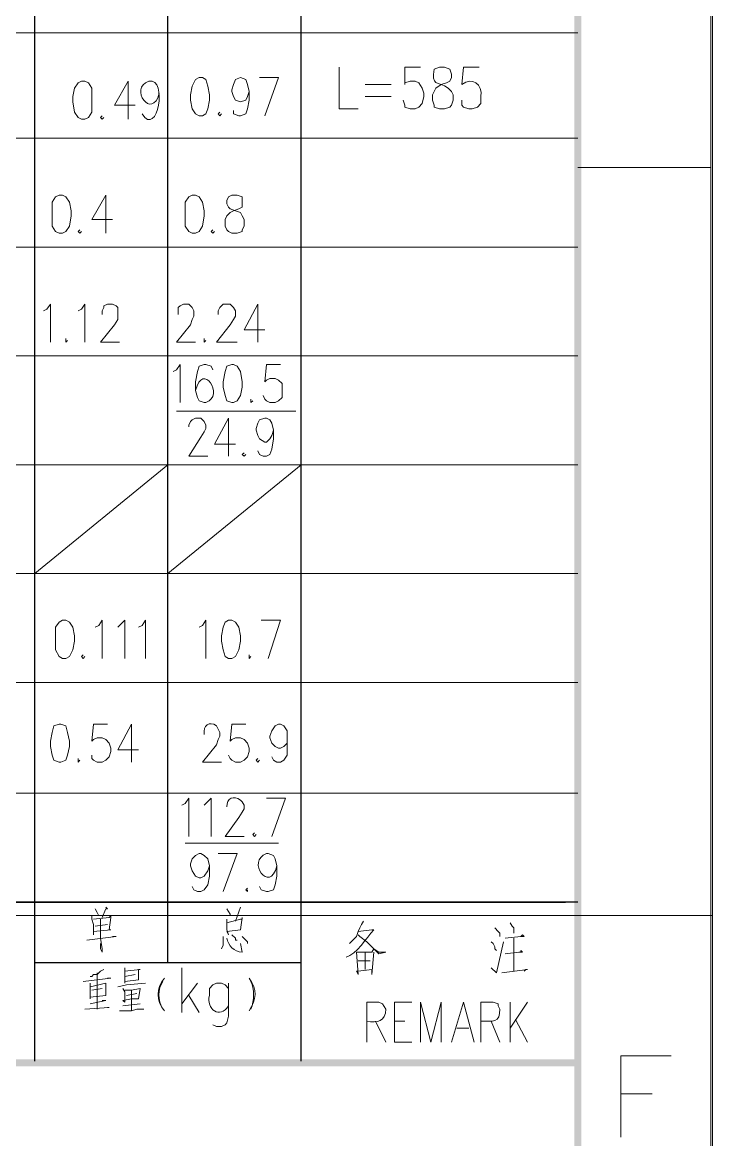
# Model space of a CAD drawing. Header units: millimetres. Extents: x 0 to 825, y 0 to 1167.
# Drawn here: x 752.7 to 824.5, y 93.5 to 209.8 of the extents above; entities that cross this region are included whole.
import ezdxf

# ---------------------------------------------------------------- set-up
doc = ezdxf.new("R2010")
doc.units = ezdxf.units.MM
doc.layers.add('1', color=7, linetype='Continuous')

msp = doc.modelspace()

# ---------------------------------------------------------------- hatches: boundary and pattern name
h = msp.add_hatch(color=0)
h.dxf.hatch_style = 2
h.paths.add_polyline_path([(810.861732, 13.821732), (810.141732, 1152.501732), (810.861732, 1153.221732)])
h = msp.add_hatch(color=0)
h.dxf.hatch_style = 2
h.paths.add_polyline_path([(810.141732, 14.541732), (810.861732, 13.821732), (810.141732, 1152.501732)])
h = msp.add_hatch(color=0)
h.dxf.hatch_style = 2
h.paths.add_polyline_path([(810.861732, 101.841732), (561.201732, 101.121732), (560.481732, 101.841732)])
h = msp.add_hatch(color=0)
h.dxf.hatch_style = 2
h.paths.add_polyline_path([(810.141732, 101.121732), (810.861732, 101.841732), (561.201732, 101.121732)])
h = msp.add_hatch(color=0)
h.dxf.hatch_style = 2
h.paths.add_polyline_path([(810.861732, 13.821732), (810.141732, 101.121732), (810.861732, 101.841732)])
h = msp.add_hatch(color=0)
h.dxf.hatch_style = 2
h.paths.add_polyline_path([(810.141732, 14.541732), (810.861732, 13.821732), (810.141732, 101.121732)])

# ---------------------------------------------------------------- linework, layer by layer
at = {"layer": '1', "color": 0, "lineweight": 9}
for points in [[(0.321732, 0.321732), (824.361732, 0.321732), (824.361732, 1166.721732), (0.321732, 1166.721732), (0.321732, 0.321732)], [(560.841732, 208.761732), (810.501732, 208.761732)], [(785.661732, 205.161732), (785.661732, 200.841732), (787.641732, 200.841732)], [(794.121732, 205.161732), (792.501732, 205.161732), (792.501732, 203.361732), (792.501732, 203.541732), (793.041732, 203.721732), (793.581732, 203.721732), (793.941732, 203.541732), (794.301732, 203.001732), (794.481732, 202.461732), (794.481732, 202.101732), (794.301732, 201.381732), (793.941732, 201.021732), (793.581732, 200.841732), (793.041732, 200.841732), (792.501732, 201.021732), (792.501732, 201.201732), (792.321732, 201.741732)], [(758.841732, 203.721732), (758.481732, 203.541732), (758.121732, 203.001732), (757.941732, 202.101732), (757.941732, 201.561732), (758.121732, 200.481732), (758.481732, 199.941732), (758.841732, 199.761732), (759.201732, 199.761732), (759.561732, 199.941732), (759.921732, 200.481732), (759.921732, 201.561732), (759.921732, 202.101732), (759.921732, 203.001732), (759.561732, 203.541732), (759.201732, 203.721732), (758.841732, 203.721732)], [(763.701732, 203.721732), (762.261732, 201.201732), (764.421732, 201.201732)], [(763.701732, 203.721732), (763.701732, 199.761732)], [(771.081732, 204.081732), (770.721732, 203.901732), (770.361732, 203.181732), (770.181732, 202.281732), (770.181732, 201.741732), (770.361732, 200.841732), (770.721732, 200.301732), (771.081732, 200.121732), (771.441732, 200.121732), (771.801732, 200.301732), (771.981732, 200.841732), (772.161732, 201.741732), (772.161732, 202.281732), (771.981732, 203.181732), (771.801732, 203.901732), (771.441732, 204.081732), (771.081732, 204.081732)], [(776.301732, 202.641732), (776.121732, 202.101732), (775.941732, 201.741732), (775.401732, 201.561732), (775.401732, 201.561732), (774.861732, 201.741732), (774.681732, 202.101732), (774.501732, 202.641732), (774.501732, 202.821732), (774.681732, 203.361732), (774.861732, 203.901732), (775.401732, 204.081732), (775.401732, 204.081732), (775.941732, 203.901732), (776.121732, 203.361732), (776.301732, 202.641732), (776.301732, 201.741732), (776.121732, 200.841732), (775.941732, 200.301732), (775.401732, 200.121732), (775.221732, 200.121732), (774.681732, 200.301732), (774.681732, 200.661732)], [(777.381732, 204.081732), (779.361732, 204.081732), (777.921732, 200.121732)], [(788.361732, 203.361732), (791.061732, 203.361732)], [(788.361732, 202.101732), (791.061732, 202.101732)], [(773.241732, 200.481732), (773.061732, 200.301732), (773.241732, 200.121732), (773.421732, 200.301732)], [(761.001732, 200.121732), (760.821732, 199.941732), (761.001732, 199.761732), (761.181732, 199.941732)], [(810.501732, 197.781732), (560.841732, 197.781732), (810.501732, 197.781732)], [(824.361732, 194.721732), (810.501732, 194.721732)], [(756.501732, 191.841732), (756.141732, 191.661732), (755.781732, 191.121732), (755.781732, 190.221732), (755.781732, 189.681732), (755.781732, 188.601732), (756.141732, 188.061732), (756.501732, 187.881732), (756.861732, 187.881732), (757.221732, 188.061732), (757.581732, 188.601732), (757.761732, 189.681732), (757.761732, 190.221732), (757.581732, 191.121732), (757.221732, 191.661732), (756.861732, 191.841732), (756.501732, 191.841732)], [(761.361732, 191.841732), (759.921732, 189.321732), (762.081732, 189.321732)], [(761.361732, 191.841732), (761.361732, 187.881732)], [(770.361732, 191.841732), (770.001732, 191.661732), (769.641732, 191.121732), (769.641732, 190.221732), (769.641732, 189.681732), (769.641732, 188.601732), (770.001732, 188.061732), (770.361732, 187.881732), (770.721732, 187.881732), (771.081732, 188.061732), (771.441732, 188.601732), (771.621732, 189.681732), (771.621732, 190.221732), (771.441732, 191.121732), (771.081732, 191.661732), (770.721732, 191.841732), (770.361732, 191.841732)], [(774.501732, 191.841732), (774.141732, 191.661732), (773.961732, 191.301732), (773.961732, 190.941732), (774.141732, 190.581732), (774.321732, 190.401732), (774.861732, 190.221732), (775.401732, 190.041732), (775.581732, 189.681732), (775.761732, 189.321732), (775.761732, 188.601732), (775.581732, 188.241732), (775.581732, 188.061732), (775.041732, 187.881732), (774.501732, 187.881732), (774.141732, 188.061732), (773.961732, 188.241732), (773.781732, 188.601732), (773.781732, 189.321732), (773.961732, 189.681732), (774.321732, 190.041732), (774.681732, 190.221732), (775.221732, 190.401732), (775.581732, 190.581732), (775.581732, 190.941732), (775.581732, 191.301732), (775.581732, 191.661732), (775.041732, 191.841732), (774.501732, 191.841732)], [(758.661732, 188.241732), (758.481732, 188.061732), (758.661732, 187.881732), (758.841732, 188.061732)], [(772.521732, 188.241732), (772.341732, 188.061732), (772.521732, 187.881732), (772.701732, 188.061732)], [(810.501732, 186.441732), (560.841732, 186.441732)], [(754.881732, 179.781732), (755.241732, 179.961732), (755.601732, 180.501732), (755.601732, 176.541732)], [(758.481732, 179.781732), (758.841732, 179.961732), (759.201732, 180.501732), (759.201732, 176.541732)], [(761.001732, 179.421732), (761.001732, 179.781732), (761.181732, 180.141732), (761.181732, 180.321732), (761.541732, 180.501732), (762.081732, 180.501732), (762.441732, 180.321732), (762.621732, 180.141732), (762.621732, 179.781732), (762.621732, 179.241732), (762.621732, 178.881732), (762.261732, 178.341732), (760.821732, 176.541732), (762.801732, 176.541732)], [(768.921732, 179.421732), (768.921732, 179.781732), (768.921732, 180.141732), (769.101732, 180.321732), (769.461732, 180.501732), (770.001732, 180.501732), (770.181732, 180.321732), (770.361732, 180.141732), (770.541732, 179.781732), (770.541732, 179.241732), (770.361732, 178.881732), (770.181732, 178.341732), (768.741732, 176.541732), (770.721732, 176.541732)], [(773.061732, 179.421732), (773.061732, 179.781732), (773.241732, 180.141732), (773.421732, 180.321732), (773.601732, 180.501732), (774.321732, 180.501732), (774.501732, 180.321732), (774.681732, 180.141732), (774.861732, 179.781732), (774.861732, 179.241732), (774.681732, 178.881732), (774.321732, 178.341732), (772.881732, 176.541732), (775.041732, 176.541732)], [(777.201732, 180.501732), (775.761732, 177.801732), (777.921732, 177.801732)], [(777.201732, 180.501732), (777.201732, 176.541732)], [(757.221732, 176.901732), (757.221732, 176.721732), (757.221732, 176.541732), (757.401732, 176.721732)], [(771.621732, 176.901732), (771.621732, 176.721732), (771.621732, 176.541732), (771.801732, 176.721732)], [(810.501732, 175.101732), (560.841732, 175.101732)], [(768.381732, 173.481732), (768.741732, 173.661732), (769.101732, 174.201732), (769.101732, 170.241732)], [(774.501732, 174.201732), (773.961732, 174.021732), (773.781732, 173.481732), (773.601732, 172.401732), (773.601732, 171.861732), (773.781732, 170.961732), (773.961732, 170.421732), (774.501732, 170.241732), (774.681732, 170.241732), (775.041732, 170.421732), (775.401732, 170.961732), (775.581732, 171.861732), (775.581732, 172.401732), (775.401732, 173.481732), (775.041732, 174.021732), (774.681732, 174.201732), (774.501732, 174.201732)], [(779.541732, 174.201732), (778.101732, 174.201732), (777.921732, 172.401732), (778.101732, 172.581732), (778.461732, 172.761732), (779.001732, 172.761732), (779.361732, 172.581732), (779.721732, 172.221732), (779.721732, 171.681732), (779.721732, 171.321732), (779.721732, 170.781732), (779.361732, 170.421732), (779.001732, 170.241732), (778.461732, 170.241732), (778.101732, 170.421732), (777.921732, 170.601732), (777.741732, 170.961732)], [(776.481732, 170.601732), (776.481732, 170.421732), (776.481732, 170.241732), (776.661732, 170.421732)], [(768.741732, 169.341732), (781.161732, 169.341732)], [(770.001732, 167.721732), (770.001732, 167.901732), (770.181732, 168.261732), (770.361732, 168.441732), (770.721732, 168.621732), (771.261732, 168.621732), (771.441732, 168.441732), (771.621732, 168.261732), (771.801732, 167.901732), (771.801732, 167.541732), (771.621732, 167.181732), (771.261732, 166.641732), (770.001732, 164.661732), (771.981732, 164.661732)], [(774.141732, 168.621732), (772.701732, 165.921732), (774.861732, 165.921732)], [(774.141732, 168.621732), (774.141732, 164.661732)], [(778.821732, 167.361732), (778.641732, 166.821732), (778.461732, 166.461732), (778.101732, 166.101732), (777.921732, 166.101732), (777.381732, 166.461732), (777.201732, 166.821732), (777.021732, 167.361732), (777.021732, 167.541732), (777.201732, 168.081732), (777.381732, 168.441732), (777.921732, 168.621732), (778.101732, 168.621732), (778.461732, 168.441732), (778.641732, 168.081732), (778.821732, 167.361732), (778.821732, 166.461732), (778.641732, 165.381732), (778.461732, 164.841732), (778.101732, 164.661732), (777.741732, 164.661732), (777.381732, 164.841732), (777.201732, 165.201732)], [(775.761732, 165.021732), (775.581732, 164.841732), (775.761732, 164.661732), (775.941732, 164.841732)], [(810.501732, 163.761732), (560.841732, 163.761732)], [(753.981732, 152.421732), (767.841732, 163.761732)], [(767.841732, 152.421732), (781.701732, 163.761732)], [(810.501732, 152.421732), (560.841732, 152.421732)], [(756.861732, 147.561732), (756.501732, 147.381732), (756.141732, 146.841732), (756.141732, 145.941732), (756.141732, 145.401732), (756.141732, 144.501732), (756.501732, 143.781732), (756.861732, 143.601732), (757.221732, 143.601732), (757.581732, 143.781732), (757.941732, 144.501732), (758.121732, 145.401732), (758.121732, 145.941732), (757.941732, 146.841732), (757.581732, 147.381732), (757.221732, 147.561732), (756.861732, 147.561732)], [(760.281732, 146.841732), (760.641732, 147.021732), (761.001732, 147.561732), (761.001732, 143.601732)], [(762.621732, 146.841732), (762.801732, 147.021732), (763.341732, 147.561732), (763.341732, 143.601732)], [(764.781732, 146.841732), (765.141732, 147.021732), (765.501732, 147.561732), (765.501732, 143.601732)], [(771.081732, 146.841732), (771.441732, 147.021732), (771.801732, 147.561732), (771.801732, 143.601732)], [(774.141732, 147.561732), (773.781732, 147.381732), (773.601732, 146.841732), (773.421732, 145.941732), (773.421732, 145.401732), (773.601732, 144.501732), (773.781732, 143.781732), (774.141732, 143.601732), (774.501732, 143.601732), (774.861732, 143.781732), (775.221732, 144.501732), (775.401732, 145.401732), (775.401732, 145.941732), (775.221732, 146.841732), (774.861732, 147.381732), (774.501732, 147.561732), (774.141732, 147.561732)], [(777.561732, 147.561732), (779.541732, 147.561732), (778.281732, 143.601732)], [(759.021732, 143.961732), (758.841732, 143.781732), (759.021732, 143.601732), (759.201732, 143.781732)], [(776.301732, 143.961732), (776.301732, 143.781732), (776.301732, 143.601732), (776.481732, 143.781732)], [(810.501732, 141.081732), (560.841732, 141.081732)], [(756.501732, 136.761732), (755.961732, 136.581732), (755.781732, 135.861732), (755.601732, 134.961732), (755.601732, 134.421732), (755.781732, 133.521732), (755.961732, 132.981732), (756.501732, 132.801732), (756.681732, 132.801732), (757.221732, 132.981732), (757.401732, 133.521732), (757.581732, 134.421732), (757.581732, 134.961732), (757.401732, 135.861732), (757.221732, 136.581732), (756.681732, 136.761732), (756.501732, 136.761732)], [(761.541732, 136.761732), (760.101732, 136.761732), (759.921732, 134.961732), (760.101732, 135.141732), (760.461732, 135.321732), (761.001732, 135.321732), (761.361732, 135.141732), (761.721732, 134.781732), (761.901732, 134.241732), (761.901732, 133.881732), (761.721732, 133.341732), (761.361732, 132.981732), (761.001732, 132.801732), (760.461732, 132.801732), (760.101732, 132.981732), (759.921732, 133.161732), (759.921732, 133.521732)], [(764.061732, 136.761732), (762.621732, 134.061732), (764.781732, 134.061732)], [(764.061732, 136.761732), (764.061732, 132.801732)], [(775.941732, 136.761732), (774.501732, 136.761732), (774.321732, 134.961732), (774.501732, 135.141732), (774.861732, 135.321732), (775.401732, 135.321732), (775.761732, 135.141732), (776.121732, 134.781732), (776.301732, 134.241732), (776.301732, 133.881732), (776.121732, 133.341732), (775.761732, 132.981732), (775.401732, 132.801732), (774.861732, 132.801732), (774.501732, 132.981732), (774.321732, 133.161732), (774.141732, 133.521732)], [(780.261732, 135.321732), (780.261732, 134.781732), (779.901732, 134.421732), (779.541732, 134.241732), (779.361732, 134.241732), (779.001732, 134.421732), (778.641732, 134.781732), (778.461732, 135.321732), (778.461732, 135.501732), (778.641732, 136.041732), (779.001732, 136.581732), (779.361732, 136.761732), (779.541732, 136.761732), (779.901732, 136.581732), (780.261732, 136.041732), (780.261732, 135.321732), (780.261732, 134.421732), (780.261732, 133.521732), (779.901732, 132.981732), (779.541732, 132.801732), (779.181732, 132.801732), (778.821732, 132.981732), (778.641732, 133.341732)], [(758.481732, 133.161732), (758.481732, 132.981732), (758.481732, 132.801732), (758.661732, 132.981732)], [(777.201732, 133.161732), (777.021732, 132.981732), (777.201732, 132.801732), (777.381732, 132.981732)], [(810.501732, 129.561732), (560.841732, 129.561732)], [(769.281732, 128.301732), (769.641732, 128.481732), (770.001732, 129.021732), (770.001732, 125.061732)], [(771.621732, 128.301732), (771.801732, 128.481732), (772.341732, 129.021732), (772.341732, 125.061732)], [(778.101732, 129.021732), (780.081732, 129.021732), (778.641732, 125.061732)], [(776.841732, 125.421732), (776.661732, 125.241732), (776.841732, 125.061732), (777.021732, 125.241732)], [(769.641732, 124.341732), (779.361732, 124.341732)], [(772.161732, 122.001732), (771.981732, 121.461732), (771.621732, 120.921732), (771.261732, 120.741732), (771.081732, 120.741732), (770.721732, 120.921732), (770.361732, 121.461732), (770.181732, 122.001732), (770.181732, 122.181732), (770.361732, 122.721732), (770.721732, 123.081732), (771.081732, 123.261732), (771.261732, 123.261732), (771.621732, 123.081732), (771.981732, 122.721732), (772.161732, 122.001732), (772.161732, 120.921732), (771.981732, 120.021732), (771.621732, 119.481732), (771.261732, 119.301732), (770.901732, 119.301732), (770.541732, 119.481732), (770.361732, 119.841732)], [(773.061732, 123.261732), (775.041732, 123.261732), (773.601732, 119.301732)], [(776.121732, 119.661732), (775.941732, 119.481732), (776.121732, 119.301732), (776.121732, 119.481732)], [(761.361732, 117.681732), (761.541732, 117.501732), (761.361732, 117.501732), (761.001732, 116.601732)], [(775.401732, 117.681732), (774.861732, 116.241732)], [(759.921732, 116.781732), (759.921732, 116.421732), (760.101732, 115.881732), (760.101732, 114.801732), (760.101732, 115.161732), (761.901732, 115.341732), (761.721732, 115.341732), (761.901732, 116.601732), (761.901732, 116.601732), (761.901732, 116.781732), (761.721732, 116.601732), (760.101732, 116.421732)], [(760.281732, 117.501732), (760.461732, 117.141732), (760.641732, 116.781732), (760.461732, 117.141732)], [(760.821732, 116.421732), (760.821732, 114.441732), (761.001732, 113.361732), (761.001732, 113.001732), (760.821732, 113.361732), (760.821732, 113.901732)], [(773.961732, 117.501732), (774.321732, 116.961732), (774.321732, 116.781732)], [(773.961732, 116.421732), (773.961732, 116.241732), (773.961732, 115.341732), (774.141732, 114.801732), (773.961732, 115.161732), (775.401732, 115.341732), (775.401732, 115.341732), (775.581732, 116.601732), (775.581732, 116.421732), (775.401732, 116.421732), (773.961732, 116.061732)], [(760.281732, 115.701732), (761.541732, 115.881732)], [(788.181732, 116.241732), (788.001732, 115.881732), (787.821732, 115.521732), (787.641732, 115.161732), (787.461732, 114.621732), (787.101732, 114.261732), (786.741732, 113.901732)], [(801.861732, 115.521732), (802.221732, 115.161732), (802.401732, 114.981732), (802.401732, 114.621732)], [(803.481732, 116.061732), (803.661732, 115.701732), (803.841732, 115.521732), (803.841732, 115.341732), (803.841732, 114.981732)], [(759.381732, 114.261732), (762.441732, 114.621732), (762.261732, 114.621732), (762.081732, 114.621732)], [(773.601732, 114.621732), (773.601732, 113.901732), (773.601732, 113.721732), (773.421732, 113.361732), (773.421732, 113.361732)], [(774.501732, 114.801732), (774.861732, 114.441732), (774.861732, 114.261732), (775.041732, 114.261732)], [(775.581732, 114.621732), (776.121732, 114.081732), (776.121732, 113.901732)], [(787.641732, 114.801732), (787.821732, 114.621732), (788.541732, 114.081732), (788.721732, 113.901732), (789.081732, 113.541732), (789.801732, 112.821732), (790.521732, 113.001732), (790.341732, 113.001732), (789.801732, 113.001732), (789.261732, 113.361732), (789.081732, 113.001732), (787.641732, 113.001732), (787.461732, 113.001732), (787.461732, 113.001732), (787.641732, 110.661732), (787.461732, 111.021732), (787.641732, 111.021732), (789.081732, 111.201732), (789.081732, 110.661732), (789.261732, 113.001732)], [(801.501732, 114.081732), (801.681732, 113.901732), (801.861732, 113.541732), (801.861732, 113.361732), (802.041732, 113.181732)], [(801.501732, 111.381732), (802.041732, 110.841732), (802.761732, 114.081732)], [(802.941732, 114.441732), (804.561732, 114.621732), (804.921732, 114.621732), (804.741732, 114.801732), (804.561732, 114.621732)], [(803.841732, 114.441732), (803.841732, 111.021732)], [(788.361732, 113.001732), (788.361732, 111.201732)], [(802.941732, 112.821732), (804.381732, 113.001732), (804.741732, 113.001732), (804.561732, 113.181732), (804.561732, 113.001732)], [(787.641732, 112.101732), (788.901732, 112.101732)], [(761.181732, 111.201732), (760.821732, 111.021732), (760.461732, 110.661732), (760.101732, 110.661732), (759.921732, 110.481732), (759.741732, 110.481732)], [(760.461732, 110.841732), (760.461732, 107.061732)], [(763.341732, 111.381732), (763.341732, 111.021732), (763.341732, 109.761732), (763.341732, 109.941732), (764.781732, 110.121732), (764.781732, 110.121732), (764.781732, 111.201732), (764.961732, 111.201732), (763.341732, 111.021732)], [(763.341732, 110.481732), (764.421732, 110.661732)], [(769.281732, 106.701732), (769.281732, 111.381732)], [(802.581732, 110.841732), (805.281732, 111.201732), (805.101732, 111.201732), (804.921732, 111.021732)], [(759.021732, 109.941732), (761.901732, 110.301732), (761.901732, 110.301732), (761.541732, 110.301732)], [(759.741732, 109.761732), (759.741732, 109.401732), (759.741732, 108.861732), (759.741732, 108.141732), (759.741732, 108.321732), (761.361732, 108.501732), (761.361732, 108.501732), (761.361732, 109.761732), (761.361732, 109.761732), (759.741732, 109.401732)], [(762.621732, 109.401732), (763.521732, 109.581732), (765.501732, 109.761732)], [(770.901732, 109.761732), (769.281732, 107.601732)], [(774.141732, 109.761732), (774.141732, 106.341732), (773.961732, 105.621732), (773.781732, 105.441732), (773.421732, 105.261732), (772.881732, 105.261732), (772.521732, 105.441732)], [(759.921732, 109.041732), (761.001732, 109.221732)], [(763.161732, 109.221732), (763.341732, 108.861732), (763.341732, 108.141732), (763.341732, 107.781732), (763.161732, 107.961732), (764.061732, 108.141732), (764.781732, 108.141732), (764.781732, 108.141732), (764.961732, 109.221732), (764.961732, 109.221732), (764.061732, 109.041732), (763.341732, 109.041732)], [(763.521732, 108.501732), (764.601732, 108.681732)], [(764.061732, 109.041732), (764.061732, 106.881732)], [(770.001732, 108.501732), (771.081732, 106.701732)], [(759.201732, 107.061732), (761.721732, 107.241732), (761.721732, 107.241732), (761.541732, 107.241732)], [(759.741732, 107.601732), (761.361732, 107.961732), (761.181732, 107.961732), (761.001732, 107.961732)], [(762.801732, 106.881732), (764.061732, 106.881732), (764.601732, 107.061732), (765.321732, 107.061732), (765.321732, 107.061732), (764.781732, 107.061732)], [(763.161732, 107.421732), (764.961732, 107.601732)], [(791.421732, 103.641732), (791.421732, 107.781732), (793.221732, 107.781732)], [(794.121732, 103.641732), (794.121732, 107.781732), (795.201732, 103.641732), (796.281732, 107.781732), (796.281732, 103.641732)], [(797.361732, 103.641732), (798.621732, 107.781732), (799.701732, 103.641732)], [(803.481732, 103.641732), (803.481732, 107.781732)], [(805.281732, 107.781732), (803.481732, 105.081732)], [(804.021732, 105.981732), (805.281732, 103.641732)], [(789.441732, 105.801732), (790.521732, 103.641732)], [(791.421732, 105.801732), (792.501732, 105.801732)], [(797.901732, 105.081732), (799.161732, 105.081732)], [(801.501732, 105.801732), (802.401732, 103.641732)], [(791.421732, 103.641732), (793.221732, 103.641732)], [(815.001732, 93.741732), (815.001732, 102.201732), (820.221732, 102.201732)], [(815.001732, 98.241732), (818.241732, 98.241732)]]:
    msp.add_lwpolyline(points, dxfattribs=at)
at = {"layer": '1', "color": 30, "lineweight": 9}
for points in [[(824.541732, 0.141732), (824.541732, 1166.901732)], [(824.541732, 116.817732), (0.141732, 116.817732)]]:
    msp.add_lwpolyline(points, dxfattribs=at)
at = {"layer": '1', "color": 0, "lineweight": 25}
for points in [[(753.981732, 118.221732), (753.981732, 401.721732)], [(767.841732, 118.221732), (767.841732, 401.721732)], [(781.701732, 118.221732), (781.701732, 401.721732)], [(810.501732, 118.221732), (560.841732, 118.221732), (809.241732, 118.221732)], [(753.981732, 101.661732), (753.981732, 118.221732)], [(767.841732, 111.921732), (767.841732, 118.221732)], [(781.701732, 101.661732), (781.701732, 118.221732)], [(753.981732, 111.921732), (781.701732, 111.921732)]]:
    msp.add_lwpolyline(points, dxfattribs=at)
at = {"layer": '1', "color": 0, "lineweight": 9}
for points, knots in [([(796.101732, 205.161732), (796.101732, 205.161732), (795.561732, 204.981732), (795.561732, 204.981732), (795.201732, 203.181732), (795.921732, 203.721732), (797.001732, 203.001732), (797.001732, 203.001732), (797.361732, 202.641732), (797.361732, 202.641732), (797.361732, 202.641732), (797.541732, 202.281732), (797.541732, 202.281732), (797.541732, 202.281732), (797.541732, 201.741732), (797.541732, 201.741732), (797.541732, 201.741732), (797.361732, 201.201732), (797.361732, 201.201732), (797.361732, 201.201732), (797.181732, 201.021732), (797.181732, 201.021732), (797.181732, 201.021732), (796.641732, 200.841732), (796.641732, 200.841732), (796.641732, 200.841732), (796.101732, 200.841732), (796.101732, 200.841732), (796.101732, 200.841732), (795.561732, 201.021732), (795.561732, 201.021732), (795.561732, 201.021732), (795.561732, 201.201732), (795.561732, 201.201732), (795.561732, 201.201732), (795.381732, 201.741732), (795.381732, 201.741732), (795.381732, 201.741732), (795.381732, 202.281732), (795.381732, 202.281732), (795.381732, 202.281732), (795.561732, 202.641732), (795.561732, 202.641732), (795.561732, 202.641732), (795.741732, 203.001732), (795.741732, 203.001732), (795.741732, 203.001732), (796.281732, 203.361732), (796.281732, 203.361732), (796.281732, 203.361732), (796.821732, 203.541732), (796.821732, 203.541732), (796.821732, 203.541732), (797.181732, 203.721732), (797.181732, 203.721732), (797.181732, 203.721732), (797.361732, 204.081732), (797.361732, 204.081732), (797.361732, 204.081732), (797.361732, 204.441732), (797.361732, 204.441732), (797.361732, 204.441732), (797.181732, 204.981732), (797.181732, 204.981732), (797.181732, 204.981732), (796.641732, 205.161732), (796.641732, 205.161732), (796.641732, 205.161732), (796.101732, 205.161732), (796.101732, 205.161732)], [0, 0, 0, 0, 1, 1, 1, 2, 2, 2, 3, 3, 3, 4, 4, 4, 5, 5, 5, 6, 6, 6, 7, 7, 7, 8, 8, 8, 9, 9, 9, 10, 10, 10, 11, 11, 11, 12, 12, 12, 13, 13, 13, 14, 14, 14, 15, 15, 15, 16, 16, 16, 17, 17, 17, 18, 18, 18, 19, 19, 19, 20, 20, 20, 21, 21, 21, 22, 22, 22, 23, 23, 23, 23]), ([(800.241732, 205.161732), (800.241732, 205.161732), (798.621732, 205.161732), (798.621732, 205.161732), (798.621732, 205.161732), (798.441732, 203.361732), (798.441732, 203.361732), (799.521732, 204.261732), (800.601732, 203.361732), (800.421732, 202.101732), (800.421732, 202.101732), (800.421732, 201.381732), (800.421732, 201.381732), (800.421732, 201.381732), (800.061732, 201.021732), (800.061732, 201.021732), (800.061732, 201.021732), (799.521732, 200.841732), (799.521732, 200.841732), (799.521732, 200.841732), (799.161732, 200.841732), (799.161732, 200.841732), (799.161732, 200.841732), (798.621732, 201.021732), (798.621732, 201.021732), (798.621732, 201.021732), (798.441732, 201.201732), (798.441732, 201.201732), (798.441732, 201.201732), (798.441732, 201.741732), (798.441732, 201.741732)], [0, 0, 0, 0, 1, 1, 1, 2, 2, 2, 3, 3, 3, 4, 4, 4, 5, 5, 5, 6, 6, 6, 7, 7, 7, 8, 8, 8, 9, 9, 9, 10, 10, 10, 10]), ([(766.941732, 202.461732), (766.221732, 199.581732), (763.701732, 203.001732), (765.861732, 203.721732), (767.841732, 204.081732), (766.761732, 197.781732), (765.141732, 200.301732)], [0, 0, 0, 0, 1, 1, 1, 2, 2, 2, 2]), ([(772.521732, 173.661732), (772.521732, 173.661732), (772.341732, 174.021732), (772.341732, 174.021732), (772.341732, 174.021732), (771.801732, 174.201732), (771.801732, 174.201732), (771.801732, 174.201732), (771.621732, 174.201732), (771.621732, 174.201732), (771.621732, 174.201732), (771.081732, 174.021732), (771.081732, 174.021732), (771.081732, 174.021732), (770.901732, 173.481732), (770.901732, 173.481732), (770.901732, 173.481732), (770.721732, 172.401732), (770.721732, 172.401732), (770.721732, 172.401732), (770.721732, 171.501732), (770.721732, 171.501732), (770.721732, 171.501732), (770.901732, 170.781732), (770.901732, 170.781732), (770.901732, 170.781732), (771.081732, 170.421732), (771.081732, 170.421732), (771.081732, 170.421732), (771.621732, 170.241732), (771.621732, 170.241732), (771.621732, 170.241732), (771.801732, 170.241732), (771.801732, 170.241732), (773.781732, 170.961732), (771.441732, 174.561732), (770.721732, 171.501732)], [0, 0, 0, 0, 1, 1, 1, 2, 2, 2, 3, 3, 3, 4, 4, 4, 5, 5, 5, 6, 6, 6, 7, 7, 7, 8, 8, 8, 9, 9, 9, 10, 10, 10, 11, 11, 11, 12, 12, 12, 12]), ([(771.621732, 135.681732), (771.441732, 136.581732), (772.161732, 137.121732), (772.881732, 136.581732), (772.881732, 136.581732), (773.061732, 136.221732), (773.061732, 136.221732), (773.061732, 136.221732), (773.241732, 135.861732), (773.241732, 135.861732), (773.241732, 135.861732), (773.241732, 135.501732), (773.241732, 135.501732), (773.241732, 135.501732), (773.061732, 135.141732), (773.061732, 135.141732), (773.061732, 135.141732), (772.881732, 134.601732), (772.881732, 134.601732), (772.881732, 134.601732), (771.441732, 132.801732), (771.441732, 132.801732), (771.441732, 132.801732), (773.421732, 132.801732), (773.421732, 132.801732)], [0, 0, 0, 0, 1, 1, 1, 2, 2, 2, 3, 3, 3, 4, 4, 4, 5, 5, 5, 6, 6, 6, 7, 7, 7, 8, 8, 8, 8]), ([(773.961732, 128.121732), (773.961732, 129.021732), (774.681732, 129.381732), (775.401732, 128.841732), (775.401732, 128.841732), (775.581732, 128.661732), (775.581732, 128.661732), (775.581732, 128.661732), (775.761732, 128.301732), (775.761732, 128.301732), (775.761732, 128.301732), (775.761732, 127.941732), (775.761732, 127.941732), (775.761732, 127.941732), (775.581732, 127.581732), (775.581732, 127.581732), (775.581732, 127.581732), (775.221732, 127.041732), (775.221732, 127.041732), (775.221732, 127.041732), (773.781732, 125.061732), (773.781732, 125.061732), (773.781732, 125.061732), (775.761732, 125.061732), (775.761732, 125.061732)], [0, 0, 0, 0, 1, 1, 1, 2, 2, 2, 3, 3, 3, 4, 4, 4, 5, 5, 5, 6, 6, 6, 7, 7, 7, 8, 8, 8, 8]), ([(779.181732, 122.001732), (778.461732, 118.941732), (775.941732, 122.541732), (778.101732, 123.261732), (778.101732, 123.261732), (778.281732, 123.261732), (778.281732, 123.261732), (778.281732, 123.261732), (778.821732, 123.081732), (778.821732, 123.081732), (778.821732, 123.081732), (779.001732, 122.721732), (779.001732, 122.721732), (779.001732, 122.721732), (779.181732, 122.001732), (779.181732, 122.001732), (779.181732, 122.001732), (779.181732, 120.921732), (779.181732, 120.921732), (779.181732, 120.921732), (779.001732, 120.021732), (779.001732, 120.021732), (779.001732, 120.021732), (778.821732, 119.481732), (778.821732, 119.481732), (778.821732, 119.481732), (778.281732, 119.301732), (778.281732, 119.301732), (778.281732, 119.301732), (778.101732, 119.301732), (778.101732, 119.301732), (778.101732, 119.301732), (777.561732, 119.481732), (777.561732, 119.481732), (777.561732, 119.481732), (777.381732, 119.841732), (777.381732, 119.841732)], [0, 0, 0, 0, 1, 1, 1, 2, 2, 2, 3, 3, 3, 4, 4, 4, 5, 5, 5, 6, 6, 6, 7, 7, 7, 8, 8, 8, 9, 9, 9, 10, 10, 10, 11, 11, 11, 12, 12, 12, 12]), ([(787.641732, 115.161732), (787.641732, 115.161732), (789.081732, 115.341732), (789.081732, 115.341732), (789.081732, 115.341732), (789.081732, 115.341732), (789.081732, 115.341732), (789.081732, 115.341732), (789.261732, 115.341732), (789.261732, 115.341732), (788.541732, 114.441732), (787.461732, 112.821732), (786.381732, 112.461732)], [0, 0, 0, 0, 1, 1, 1, 2, 2, 2, 3, 3, 3, 4, 4, 4, 4]), ([(773.961732, 114.441732), (774.141732, 113.721732), (774.681732, 113.001732), (775.581732, 113.001732), (775.581732, 113.001732), (775.401732, 113.901732), (775.401732, 113.901732), (775.401732, 113.901732), (775.581732, 113.001732), (775.581732, 113.001732), (775.581732, 113.001732), (775.581732, 113.001732), (775.581732, 113.001732)], [0, 0, 0, 0, 1, 1, 1, 2, 2, 2, 3, 3, 3, 4, 4, 4, 4]), ([(774.141732, 109.221732), (774.141732, 109.221732), (773.781732, 109.581732), (773.781732, 109.581732), (773.781732, 109.581732), (773.421732, 109.761732), (773.421732, 109.761732), (773.421732, 109.761732), (772.881732, 109.761732), (772.881732, 109.761732), (772.881732, 109.761732), (772.521732, 109.581732), (772.521732, 109.581732), (772.521732, 109.581732), (772.161732, 109.221732), (772.161732, 109.221732), (772.161732, 109.221732), (772.161732, 108.501732), (772.161732, 108.501732), (771.801732, 107.061732), (773.241732, 105.981732), (774.141732, 107.421732)], [0, 0, 0, 0, 1, 1, 1, 2, 2, 2, 3, 3, 3, 4, 4, 4, 5, 5, 5, 6, 6, 6, 7, 7, 7, 7]), ([(788.541732, 103.641732), (788.541732, 103.641732), (788.541732, 107.781732), (788.541732, 107.781732), (788.541732, 107.781732), (789.801732, 107.781732), (789.801732, 107.781732), (789.801732, 107.781732), (790.161732, 107.601732), (790.161732, 107.601732), (790.161732, 107.601732), (790.521732, 107.061732), (790.521732, 107.061732), (790.521732, 105.801732), (789.621732, 105.621732), (788.541732, 105.801732)], [0, 0, 0, 0, 1, 1, 1, 2, 2, 2, 3, 3, 3, 4, 4, 4, 5, 5, 5, 5]), ([(800.421732, 103.641732), (800.421732, 103.641732), (800.421732, 107.781732), (800.421732, 107.781732), (800.421732, 107.781732), (801.681732, 107.781732), (801.681732, 107.781732), (801.681732, 107.781732), (802.221732, 107.601732), (802.221732, 107.601732), (802.221732, 107.601732), (802.221732, 107.421732), (802.221732, 107.421732), (802.221732, 107.421732), (802.401732, 107.061732), (802.401732, 107.061732), (802.401732, 105.621732), (801.681732, 105.801732), (800.421732, 105.801732)], [0, 0, 0, 0, 1, 1, 1, 2, 2, 2, 3, 3, 3, 4, 4, 4, 5, 5, 5, 6, 6, 6, 6])]:
    msp.add_open_spline(points, degree=3, knots=knots, dxfattribs=at)
for points in [[(767.481732, 106.881732), (766.581732, 107.961732), (766.581732, 109.221732), (767.481732, 110.301732)], [(767.301732, 109.941732), (766.761732, 109.221732), (766.761732, 107.961732), (767.301732, 107.061732)], [(776.301732, 106.881732), (777.021732, 108.141732), (777.201732, 109.041732), (776.301732, 110.301732)], [(776.481732, 109.941732), (776.841732, 109.221732), (776.841732, 107.961732), (776.481732, 107.061732)]]:
    msp.add_open_spline(points, degree=3, dxfattribs=at)

doc.saveas('drawing.dxf')
